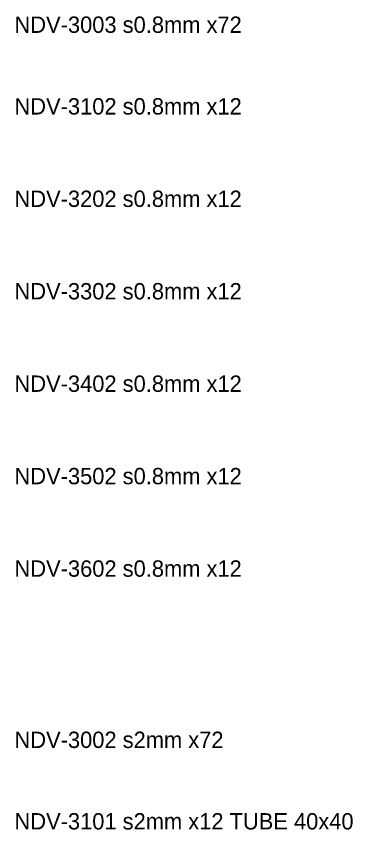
# Model space of a CAD drawing. Header units: millimetres. Extents: x 3 to 2190, y -6317 to 0.
# Drawn here: x 3 to 621, y -1493 to 0 of the extents above; entities that cross this region are included whole.
import ezdxf

# ---------------------------------------------------------------- set-up
doc = ezdxf.new("R2010")
doc.units = ezdxf.units.MM
doc.layers.add('LABELS', color=3, linetype='Continuous')

msp = doc.modelspace()

# ---------------------------------------------------------------- texts
at = {"layer": 'LABELS'}
for s, p in [('NDV-3003 s0.8mm x72', (0, -30)), ('NDV-3102 s0.8mm x12', (0, -179.9)), ('NDV-3202 s0.8mm x12', (0, -349.6)), ('NDV-3302 s0.8mm x12', (0, -519.3)), ('NDV-3402 s0.8mm x12', (0, -689)), ('NDV-3502 s0.8mm x12', (0, -858.7)), ('NDV-3602 s0.8mm x12', (0, -1028.4)), ('NDV-3002 s2mm x72', (0, -1342.8)), ('NDV-3101 s2mm x12 TUBE 40x40', (0, -1492.4))]:
    msp.add_text(s, height=30, dxfattribs=at).set_placement(p)

doc.saveas('drawing.dxf')
